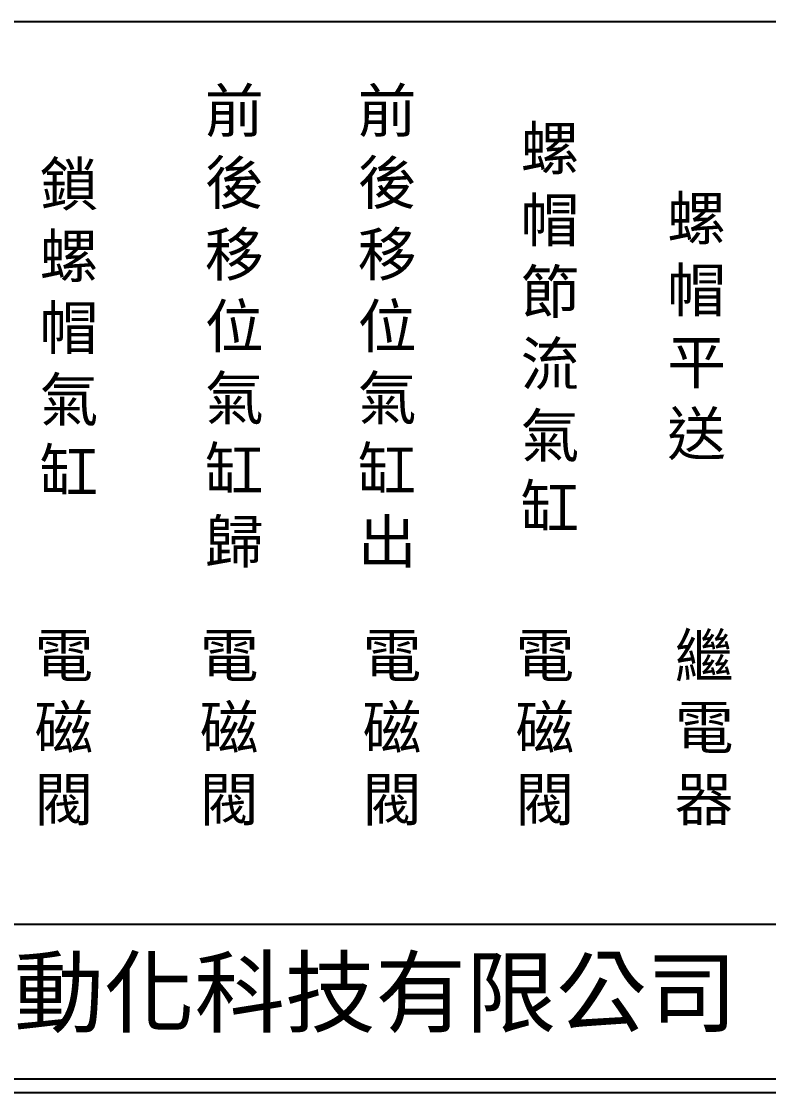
# Model space of a CAD drawing. Extents: x 972 to 1259, y -4 to 200.
# Drawn here: x 1035.5 to 1103.1, y -3.8 to 93.2 of the extents above; entities that cross this region are included whole.
import ezdxf

# ---------------------------------------------------------------- set-up
doc = ezdxf.new("R2010")
doc.units = 0
doc.layers.add('圖框層', color=7, linetype='CONTINUOUS')
doc.layers.add('標尺寸層', color=3, linetype='CONTINUOUS')
doc.styles.add('CNS', font='romanc.shx', dxfattribs={"bigfont": 'chineset.shx'})
doc.styles.add('STSL', font='kaiu.ttf')

msp = doc.modelspace()

# ---------------------------------------------------------------- linework, layer by layer
at = {"layer": '圖框層', "color": 7}
for p, q in [((972.908, 11.474), (1257.408, 11.474)), ((972.908, -2.526), (1257.408, -2.526)), ((971.658, -3.776), (1258.658, -3.776))]:
    msp.add_line(p, q, dxfattribs=at)
at = {"layer": '標尺寸層', "color": 7}
msp.add_line((976.405, 93.181), (1254.277, 93.181), dxfattribs=at)

# ---------------------------------------------------------------- texts
at = {"layer": '圖框層', "color": 4, "style": 'STSL'}
msp.add_text('泓陞自動化科技有限公司', height=6, dxfattribs=at).set_placement((1010.261, 2.3))
at = {"layer": '標尺寸層', "color": 7, "char_height": 3.9, "attachment_point": 5, "style": 'CNS'}
for s, insert, width in [('{\\fDFKai-SB|b0|i0|c136|p65;前後移位氣缸歸}', (1054.777, 65.389), 2.84806), ('{\\fDFKai-SB|b0|i0|c136|p65;前後移位氣缸出}', (1068.611, 65.389), 2.84806), ('{\\fDFKai-SB|b0|i0|c136|p65;螺帽節流氣缸}', (1083.351, 65.389), 2.84806), ('{\\fDFKai-SB|b0|i0|c136|p65;鎖螺帽氣缸}', (1039.809, 65.389), 2.84806), ('{\\fDFKai-SB|b0|i0|c136|p65;螺帽平送}', (1096.619, 65.389), 2.84806), ('{\\fDFKai-SB|b0|i0|c136|p65;電磁閥}', (1039.341, 29.064), 8.6627), ('{\\fDFKai-SB|b0|i0|c136|p65;電磁閥}', (1054.308, 29.064), 8.6627), ('{\\fDFKai-SB|b0|i0|c136|p65;電磁閥}', (1069.049, 29.064), 8.6627), ('{\\fDFKai-SB|b0|i0|c136|p65;電磁閥}', (1082.883, 29.064), 8.6627), ('{\\fDFKai-SB|b0|i0|c136|p65;繼電器}', (1097.306, 29.064), 8.6627)]:
    msp.add_mtext(s, dxfattribs=dict(at, insert=insert, width=width))

doc.saveas('drawing.dxf')
